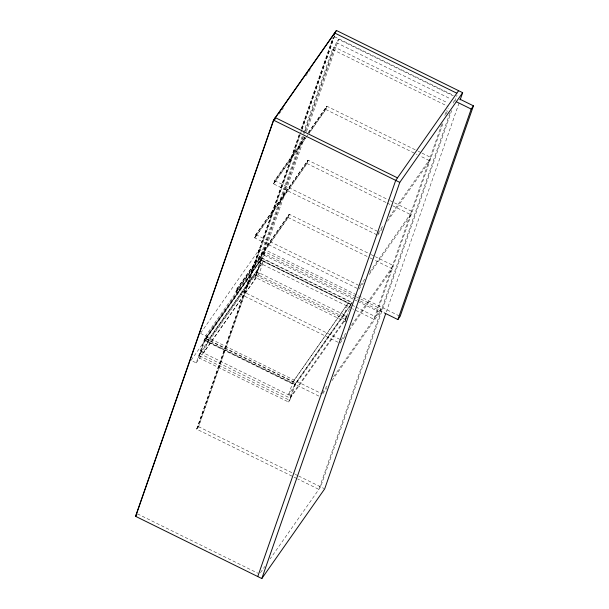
<?xml version="1.0" encoding="UTF-8"?>
<svg xmlns="http://www.w3.org/2000/svg" width="609" height="609" viewBox="0 0 609 609"><rect width="100%" height="100%" fill="white"/><g stroke="black" fill="none" stroke-linecap="round" stroke-linejoin="round"><path stroke-width="0.46" stroke-dasharray="3.04 2.28" d="M259.206 249.553L249.797 276.562L191.051 360.368L196.235 362.926L205.644 335.909L264.39 252.103L259.206 249.553L201 332.583M205.652 338.429L295.845 382.894L289.762 400.357L288.582 402.039L198.389 357.582L204.472 340.111L262.045 257.988L351.385 302.026M200.117 353.76L256.115 273.875L346.308 318.332L290.31 398.217L200.117 353.76L200.871 351.599L256.869 271.713L347.061 316.178L346.559 317.616M198.389 357.582L199.569 355.9L206.162 336.731L265.501 252.088L355.542 296.476M203.969 352.367L208.362 339.769L263.575 261.002L259.183 273.608L203.969 352.367L201.267 351.035M344.938 336.259L340.05 343.24L235.881 291.886L237.015 288.643L289.176 214.231L370.325 254.227M357.156 288.377L254.699 237.868L255.826 234.625L307.994 160.205L389.136 200.209M376.826 234.769L273.51 183.842L274.636 180.599L305.071 137.192M296.819 478.514L196.654 429.139L299.263 134.482M301.143 129.093L333.054 37.461M299.4 134.551L196.791 429.2L198.557 426.681L300.229 134.726M301.592 128.263L333.184 37.53M196.654 429.139L198.427 426.612L301.661 130.166M301.973 129.268L334.508 35.84M302.11 129.336L334.646 35.908M302.11 136.583L258.323 262.319L351.774 308.382M303.358 132.99L332.445 49.466L334.219 46.946L447.196 102.639M304.82 131.369L260.096 259.792L350.99 304.599M305.132 130.471L334.219 46.946M303.609 136.66L263.05 253.108L359.485 300.64M305.474 131.285L336.358 42.6L338.619 39.379L452.967 95.75M345.76 320.479L344.976 321.598L254.783 277.141L260.865 259.67L351.058 304.127L294.665 384.576L288.582 402.039M256.115 273.875L256.869 271.713M254.783 277.141L255.963 275.458L262.045 257.988M196.235 362.926L254.988 279.12L264.39 252.103M304.614 137.017L265.311 249.888L400.143 316.353M306.487 131.643L338.619 39.379M318.865 396.086L205.027 339.974L264.367 255.323L265.501 252.088M235.881 291.886L288.049 217.474L289.176 214.231M254.699 237.868L306.86 163.448L307.994 160.205M306.114 137.329L325.678 109.422L326.805 106.187L417.325 150.811M288.75 394.16L293.135 381.554L348.348 302.795L343.963 315.401L288.75 394.16L291.452 395.5M290.31 398.217L291.064 396.056L347.061 316.178M344.976 321.598L350.929 304.492L260.743 260.028M378.242 233.574L378.806 231.953L383.693 224.972M441.723 124.381L373.857 319.268L352.619 308.801M444.852 115.398L446.724 110.016M442.865 123.657L375.624 316.749L356.09 307.111M446.306 113.776L448.186 108.387M331.996 380.617L379.902 312.28L381.028 309.037L360.642 298.989M449.937 112.977L318.865 489.377L297.672 478.933M453.378 103.096L454.946 98.605M451.703 110.457L320.631 486.857L270.221 558.765M454.832 101.475L457.024 95.187M386.319 311.884L459.209 102.571M279.181 113.936L281.358 110.83M281.906 110.054L283.535 107.724M305.855 75.889L310.209 69.677M308.329 132.541L326.805 106.187M305.2 137.261L274.773 180.667L273.647 183.91L305.703 138.174M308.466 132.61L326.942 106.248L325.807 109.491L308.961 133.523M273.51 183.842L305.566 138.106M208.232 340.127L263.446 261.368M389.128 217.223L430.974 157.533L421.588 152.912M377.679 235.196L382.026 228.992M387.453 221.242L429.84 160.776L420.461 156.155M359.995 285.971L364.882 278.998M369.77 272.017L412.156 211.559L389.988 200.627M293.013 381.919L348.226 303.153M358.861 289.214L363.208 283.018M369.191 274.484L411.029 214.794L391.42 205.126M351.446 303.571L352.238 302.445M350.929 304.492L294.535 384.934L204.35 340.477L261.923 258.345L352.109 302.81L351.324 303.929M341.177 339.997L346.612 332.248M351.507 325.267L393.345 265.577L375.441 256.754M349.292 330.063L392.219 268.82L374.307 259.99M322.237 392.912L328.221 384.363M333.663 376.598L381.028 309.037M322.74 393.817L326.553 388.382M260.462 572.681L264.801 566.499M334.47 36.7L453.994 95.621M336.358 42.6L450.713 98.97M332.445 49.466L447.98 106.423M418.177 151.23L420.735 152.494M325.678 109.422L417.051 154.473M306.86 163.448L386.304 202.607M387.157 203.025L390.567 204.708M274.636 180.599L378.806 231.953M371.178 254.653L374.588 256.328M288.049 217.474L369.191 257.47M370.044 257.889L373.454 259.571M255.826 234.625L359.143 285.552M356.394 296.895L359.79 298.57M360.338 301.067L383.381 312.425M264.367 255.323L356.965 300.975M357.81 301.394L379.902 312.28M351.842 305.018L355.237 306.692M256.48 272.276L259.183 273.608M343.963 315.401L346.666 316.733M255.963 275.458L345.303 319.497M249.797 276.562L254.988 279.12M237.015 288.643L340.324 339.578M200.452 333.359L205.644 335.909M206.162 336.731L321.689 393.688M205.53 338.794L295.715 383.251M204.472 340.111L294.665 384.576M200.871 351.599L291.064 396.056M199.569 355.9L289.762 400.357M198.427 426.612L294.353 473.901M295.198 474.32L297.74 475.576M298.593 475.994L323.874 488.456M137.451 513.851L257.828 573.191M237.145 288.712L236.018 291.955L288.186 217.535L289.313 214.292L237.145 288.712M255.963 234.693L254.828 237.929L306.997 163.517L308.124 160.274L255.963 234.693"/><path stroke-width="0.91" d="M385.687 313.681L324.688 488.86L261.809 578.55L135.548 516.31L273.51 120.14L336.381 30.45L462.65 92.69L460.145 99.876M135.685 516.371L273.647 120.209L336.518 30.519M274.651 119.417L275.276 117.621L397.479 177.866M274.788 119.486L275.413 117.689M333.77 35.406L334.615 32.97L456.819 93.215M257.752 576.548L395.713 180.386L458.592 90.695M261.809 578.55L399.77 182.388L462.65 92.69M384.233 312.843L397.883 319.573L471.191 109.064L473.452 105.844L459.795 99.115M473.452 105.844L400.143 316.353L397.883 319.573M135.548 516.31L136.873 514.415M456.681 101.916L471.191 109.064M273.51 120.14L399.77 182.388"/></g></svg>
